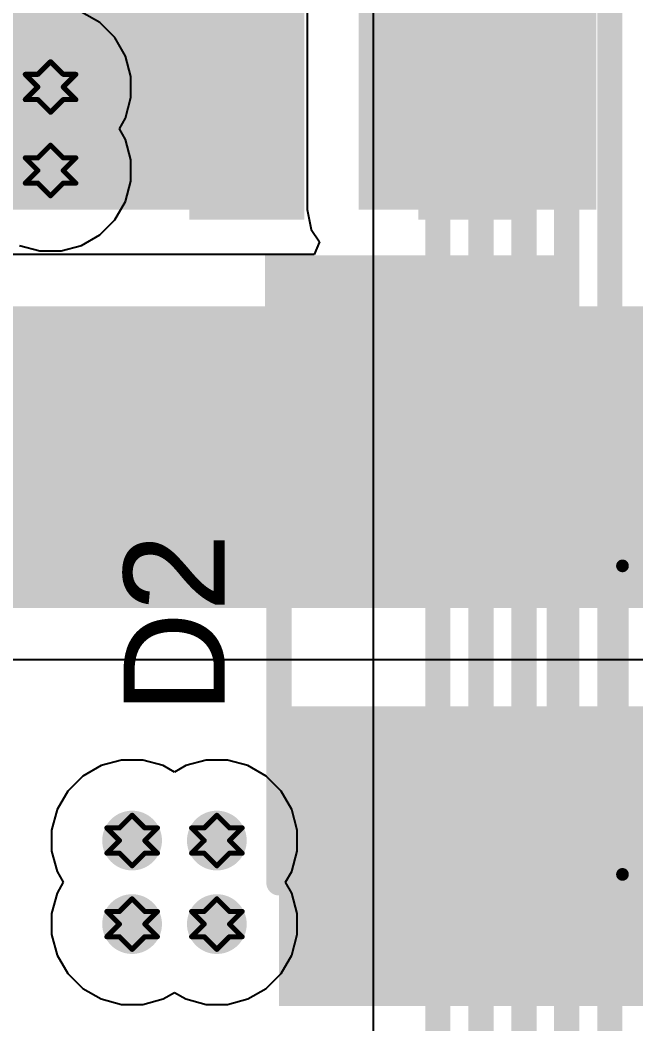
# Model space of a CAD drawing. Header units: inches. Extents: x -3 to 5437, y -3 to 5435.
# Drawn here: x 96.29 to 102.48, y 34.37 to 44.45 of the extents above; entities that cross this region are included whole.
import ezdxf

# ---------------------------------------------------------------- set-up
doc = ezdxf.new("R2010")
doc.units = ezdxf.units.IN
for name, color, linetype in [('Bottom Layer', 5, 'Continuous'), ('Bottom Solder', 6, 'Continuous'), ('Drill Drawing', 1, 'Continuous'), ('GND', 16, 'Continuous'), ('PWR', 76, 'Continuous'), ('Top Layer', 1, 'Continuous'), ('Top Overlay', 2, 'Continuous'), ('Top Paste', 8, 'Continuous'), ('Top Solder', 216, 'Continuous'), ('Via Holes', 16, 'Continuous')]:
    doc.layers.add(name, color=color, linetype=linetype)
doc.styles.add('Arial', font='', dxfattribs={"height": 0.2})
doc.styles.get('Arial').set_extended_font_data('Arial')

# ---------------------------------------------------------------- blocks, each defined once
blk = doc.blocks.new('SOT_223_362')
at = {"layer": 'Top Layer'}
for points in [[(-1.625, 3.975), (1.625, 3.975), (1.625, 1.825), (-1.625, 1.825)], [(-2.775, -1.825), (-1.825, -1.825), (-1.825, -3.975), (-2.775, -3.975)], [(-0.475, -1.825), (0.475, -1.825), (0.475, -3.975), (-0.475, -3.975)], [(1.825, -1.825), (2.775, -1.825), (2.775, -3.975), (1.825, -3.975)]]:
    blk.add_hatch(color=1, dxfattribs=at).paths.add_polyline_path(points)
at = {"layer": 'Top Paste'}
for points in [[(-1.625, 3.975), (1.625, 3.975), (1.625, 1.825), (-1.625, 1.825)], [(-2.775, -1.825), (-1.825, -1.825), (-1.825, -3.975), (-2.775, -3.975)], [(-0.475, -1.825), (0.475, -1.825), (0.475, -3.975), (-0.475, -3.975)], [(1.825, -1.825), (2.775, -1.825), (2.775, -3.975), (1.825, -3.975)]]:
    blk.add_hatch(color=8, dxfattribs=at).paths.add_polyline_path(points)
at = {"layer": 'Top Solder'}
for points in [[(-1.727, 4.077), (1.727, 4.077), (1.727, 1.723), (-1.727, 1.723)], [(-2.877, -1.723), (-1.723, -1.723), (-1.723, -4.077), (-2.877, -4.077)], [(-0.577, -1.723), (0.577, -1.723), (0.577, -4.077), (-0.577, -4.077)], [(1.723, -1.723), (2.877, -1.723), (2.877, -4.077), (1.723, -4.077)]]:
    blk.add_hatch(color=216, dxfattribs=at).paths.add_polyline_path(points)
at = {"layer": 'Top Overlay'}
for points in [[(-3.277, 1.753, 0.127, 0.127, 0), (-1.854, 1.753, 0.127, 0.127, 0)], [(-3.277, -1.905, 0.127, 0.127, 0), (-3.277, 1.753, 0.127, 0.127, 0)], [(1.854, 1.753, 0.127, 0.127, 0), (3.302, 1.753, 0.127, 0.127, 0)], [(3.302, -1.905, 0.127, 0.127, 0), (3.302, 1.753, 0.127, 0.127, 0)], [(-3.277, -1.905, 0.127, 0.127, 0), (-3.023, -1.905, 0.127, 0.127, 0)], [(-1.676, -1.905, 0.127, 0.127, 0), (-0.737, -1.905, 0.127, 0.127, 0)], [(0.61, -1.93, 0.127, 0.127, 0), (1.575, -1.93, 0.127, 0.127, 0)], [(2.921, -1.905, 0.127, 0.127, 0), (3.302, -1.905, 0.127, 0.127, 0)]]:
    blk.add_lwpolyline(points, format="xyseb", dxfattribs=at)
for points in [[(-3.308, 1.753, 0.0635, 0.0635, 1), (-3.245, 1.753, 0.0635, 0.0635, 1)], [(-3.308, 1.753, 0.0635, 0.0635, 1), (-3.245, 1.753, 0.0635, 0.0635, 1)], [(-1.886, 1.753, 0.0635, 0.0635, 1), (-1.822, 1.753, 0.0635, 0.0635, 1)], [(1.822, 1.753, 0.0635, 0.0635, 1), (1.886, 1.753, 0.0635, 0.0635, 1)], [(3.27, 1.753, 0.0635, 0.0635, 1), (3.334, 1.753, 0.0635, 0.0635, 1)], [(3.27, 1.753, 0.0635, 0.0635, 1), (3.334, 1.753, 0.0635, 0.0635, 1)], [(-3.308, -1.905, 0.0635, 0.0635, 1), (-3.245, -1.905, 0.0635, 0.0635, 1)], [(-3.308, -1.905, 0.0635, 0.0635, 1), (-3.245, -1.905, 0.0635, 0.0635, 1)], [(-3.054, -1.905, 0.0635, 0.0635, 1), (-2.991, -1.905, 0.0635, 0.0635, 1)], [(-1.708, -1.905, 0.0635, 0.0635, 1), (-1.645, -1.905, 0.0635, 0.0635, 1)], [(-0.768, -1.905, 0.0635, 0.0635, 1), (-0.705, -1.905, 0.0635, 0.0635, 1)], [(0.578, -1.93, 0.0635, 0.0635, 1), (0.641, -1.93, 0.0635, 0.0635, 1)], [(1.543, -1.93, 0.0635, 0.0635, 1), (1.607, -1.93, 0.0635, 0.0635, 1)], [(2.889, -1.905, 0.0635, 0.0635, 1), (2.953, -1.905, 0.0635, 0.0635, 1)], [(3.27, -1.905, 0.0635, 0.0635, 1), (3.334, -1.905, 0.0635, 0.0635, 1)], [(3.27, -1.905, 0.0635, 0.0635, 1), (3.334, -1.905, 0.0635, 0.0635, 1)], [(-3.101, -2.819, 0.4, 0.4, 1), (-3.604, -2.819, 0.4, 0.4, 1)], [(-3.704, -2.819, 0.2, 0.2, 1), (-3.504, -2.819, 0.2, 0.2, 1)], [(-3.201, -2.819, 0.2, 0.2, 1), (-3.001, -2.819, 0.2, 0.2, 1)]]:
    blk.add_lwpolyline(points, format="xyseb", close=True, dxfattribs=at)
blk = doc.blocks.new('SMA_368')
at = {"layer": 'Top Layer'}
for points in [[(-3, 1), (-1, 1), (-1, -1), (-3, -1)], [(1, 1), (3, 1), (3, -1), (1, -1)]]:
    blk.add_hatch(color=1, dxfattribs=at).paths.add_polyline_path(points)
at = {"layer": 'Top Overlay'}
for points in [[(-4.242, -1.549), (-3.075, -1.549), (-3.075, 1.55), (-4.242, 1.55)], [(-3.097, 1.041), (-2.393, 1.041), (-2.393, 1.549), (-3.097, 1.549)], [(-3.096, -1.549), (-2.392, -1.549), (-2.392, -1.067), (-3.096, -1.067)]]:
    blk.add_hatch(color=2, dxfattribs=at).paths.add_polyline_path(points)
at = {"layer": 'Top Paste'}
for points in [[(-3, 1), (-1, 1), (-1, -1), (-3, -1)], [(1, 1), (3, 1), (3, -1), (1, -1)]]:
    blk.add_hatch(color=8, dxfattribs=at).paths.add_polyline_path(points)
at = {"layer": 'Top Solder'}
for points in [[(-3.102, 1.102), (-0.898, 1.102), (-0.898, -1.102), (-3.102, -1.102)], [(0.898, 1.102), (3.102, 1.102), (3.102, -1.102), (0.898, -1.102)]]:
    blk.add_hatch(color=216, dxfattribs=at).paths.add_polyline_path(points)
at = {"layer": 'Top Overlay'}
for points in [[(2.083, 1.408, 0.254, 0.254, 0), (-2.393, 1.408, 0.254, 0.254, 0)], [(2.061, 1.219, 0.254, 0.254, 0), (2.061, 1.408, 0.254, 0.254, 0)], [(2.061, -1.408, 0.254, 0.254, 0), (2.061, -1.219, 0.254, 0.254, 0)], [(2.057, -1.408, 0.254, 0.254, 0), (-2.393, -1.408, 0.254, 0.254, 0)]]:
    blk.add_lwpolyline(points, format="xyseb", dxfattribs=at)
for points in [[(-2.456, 1.408, 0.127, 0.127, 1), (-2.329, 1.408, 0.127, 0.127, 1)], [(1.998, 1.408, 0.127, 0.127, 1), (2.125, 1.408, 0.127, 0.127, 1)], [(2.019, 1.408, 0.127, 0.127, 1), (2.146, 1.408, 0.127, 0.127, 1)], [(1.998, 1.219, 0.127, 0.127, 1), (2.125, 1.219, 0.127, 0.127, 1)], [(1.998, -1.219, 0.127, 0.127, 1), (2.125, -1.219, 0.127, 0.127, 1)], [(-2.456, -1.408, 0.127, 0.127, 1), (-2.329, -1.408, 0.127, 0.127, 1)], [(1.994, -1.408, 0.127, 0.127, 1), (2.121, -1.408, 0.127, 0.127, 1)], [(1.998, -1.408, 0.127, 0.127, 1), (2.125, -1.408, 0.127, 0.127, 1)]]:
    blk.add_lwpolyline(points, format="xyseb", close=True, dxfattribs=at)
blk = doc.blocks.new('RVT1E100M0405__371')
at = {"layer": 'Top Layer'}
for points in [[(-3.1, 0.8), (-0.5, 0.8), (-0.5, -0.8), (-3.1, -0.8)], [(0.5, 0.8), (3.1, 0.8), (3.1, -0.8), (0.5, -0.8)]]:
    blk.add_hatch(color=1, dxfattribs=at).paths.add_polyline_path(points)
at = {"layer": 'Top Paste'}
for points in [[(-3.1, 0.8), (-0.5, 0.8), (-0.5, -0.8), (-3.1, -0.8)], [(0.5, 0.8), (3.1, 0.8), (3.1, -0.8), (0.5, -0.8)]]:
    blk.add_hatch(color=8, dxfattribs=at).paths.add_polyline_path(points)
at = {"layer": 'Top Solder'}
for points in [[(-3.202, 0.902), (-0.398, 0.902), (-0.398, -0.902), (-3.202, -0.902)], [(0.398, 0.902), (3.202, 0.902), (3.202, -0.902), (0.398, -0.902)]]:
    blk.add_hatch(color=216, dxfattribs=at).paths.add_polyline_path(points)
at = {"layer": 'Top Overlay'}
for points in [[(-2.115, 1.035, 0.127, 0.127, 0), (-0.94, 2.21, 0.127, 0.127, 0)], [(2.159, 2.21, 0.127, 0.127, 0), (-0.94, 2.21, 0.127, 0.127, 0)], [(2.159, 0.991, 0.127, 0.127, 0), (2.159, 2.21, 0.127, 0.127, 0)], [(-2.743, 0.94, 0.127, 0.127, 0), (-2.743, 1.651, 0.127, 0.127, 0)], [(-2.388, 1.295, 0.127, 0.127, 0), (-3.099, 1.295, 0.127, 0.127, 0)], [(-2.115, 0.889, 0.127, 0.127, 0), (-2.115, 1.035, 0.127, 0.127, 0)], [(-2.115, -1.035, 0.127, 0.127, 0), (-2.115, -0.889, 0.127, 0.127, 0)], [(-0.94, -2.21, 0.127, 0.127, 0), (-2.115, -1.035, 0.127, 0.127, 0)], [(2.159, -2.21, 0.127, 0.127, 0), (2.159, -0.991, 0.127, 0.127, 0)], [(2.159, -2.21, 0.127, 0.127, 0), (-0.94, -2.21, 0.127, 0.127, 0)]]:
    blk.add_lwpolyline(points, format="xyseb", dxfattribs=at)
for points in [[(-0.972, 2.21, 0.0635, 0.0635, 1), (-0.908, 2.21, 0.0635, 0.0635, 1)], [(-0.972, 2.21, 0.0635, 0.0635, 1), (-0.908, 2.21, 0.0635, 0.0635, 1)], [(2.127, 2.21, 0.0635, 0.0635, 1), (2.191, 2.21, 0.0635, 0.0635, 1)], [(2.127, 2.21, 0.0635, 0.0635, 1), (2.191, 2.21, 0.0635, 0.0635, 1)], [(-2.775, 1.651, 0.0635, 0.0635, 1), (-2.711, 1.651, 0.0635, 0.0635, 1)], [(-3.131, 1.295, 0.0635, 0.0635, 1), (-3.067, 1.295, 0.0635, 0.0635, 1)], [(-2.419, 1.295, 0.0635, 0.0635, 1), (-2.356, 1.295, 0.0635, 0.0635, 1)], [(-2.146, 1.035, 0.0635, 0.0635, 1), (-2.083, 1.035, 0.0635, 0.0635, 1)], [(-2.146, 1.035, 0.0635, 0.0635, 1), (-2.083, 1.035, 0.0635, 0.0635, 1)], [(2.127, 0.991, 0.0635, 0.0635, 1), (2.191, 0.991, 0.0635, 0.0635, 1)], [(-2.775, 0.94, 0.0635, 0.0635, 1), (-2.711, 0.94, 0.0635, 0.0635, 1)], [(-2.146, 0.889, 0.0635, 0.0635, 1), (-2.083, 0.889, 0.0635, 0.0635, 1)], [(-2.146, -0.889, 0.0635, 0.0635, 1), (-2.083, -0.889, 0.0635, 0.0635, 1)], [(-2.146, -1.035, 0.0635, 0.0635, 1), (-2.083, -1.035, 0.0635, 0.0635, 1)], [(-2.146, -1.035, 0.0635, 0.0635, 1), (-2.083, -1.035, 0.0635, 0.0635, 1)], [(2.127, -0.991, 0.0635, 0.0635, 1), (2.191, -0.991, 0.0635, 0.0635, 1)], [(-0.972, -2.21, 0.0635, 0.0635, 1), (-0.908, -2.21, 0.0635, 0.0635, 1)], [(-0.972, -2.21, 0.0635, 0.0635, 1), (-0.908, -2.21, 0.0635, 0.0635, 1)], [(2.127, -2.21, 0.0635, 0.0635, 1), (2.191, -2.21, 0.0635, 0.0635, 1)], [(2.127, -2.21, 0.0635, 0.0635, 1), (2.191, -2.21, 0.0635, 0.0635, 1)]]:
    blk.add_lwpolyline(points, format="xyseb", close=True, dxfattribs=at)
blk = doc.blocks.new('RVT1E100M0405__373')
at = {"layer": 'Top Layer'}
for points in [[(-3.1, 0.8), (-0.5, 0.8), (-0.5, -0.8), (-3.1, -0.8)], [(0.5, 0.8), (3.1, 0.8), (3.1, -0.8), (0.5, -0.8)]]:
    blk.add_hatch(color=1, dxfattribs=at).paths.add_polyline_path(points)
at = {"layer": 'Top Paste'}
for points in [[(-3.1, 0.8), (-0.5, 0.8), (-0.5, -0.8), (-3.1, -0.8)], [(0.5, 0.8), (3.1, 0.8), (3.1, -0.8), (0.5, -0.8)]]:
    blk.add_hatch(color=8, dxfattribs=at).paths.add_polyline_path(points)
at = {"layer": 'Top Solder'}
for points in [[(-3.202, 0.902), (-0.398, 0.902), (-0.398, -0.902), (-3.202, -0.902)], [(0.398, 0.902), (3.202, 0.902), (3.202, -0.902), (0.398, -0.902)]]:
    blk.add_hatch(color=216, dxfattribs=at).paths.add_polyline_path(points)
at = {"layer": 'Top Overlay'}
for points in [[(-2.115, 1.035, 0.127, 0.127, 0), (-0.94, 2.21, 0.127, 0.127, 0)], [(2.159, 2.21, 0.127, 0.127, 0), (-0.94, 2.21, 0.127, 0.127, 0)], [(2.159, 0.991, 0.127, 0.127, 0), (2.159, 2.21, 0.127, 0.127, 0)], [(-2.743, 0.94, 0.127, 0.127, 0), (-2.743, 1.651, 0.127, 0.127, 0)], [(-2.388, 1.295, 0.127, 0.127, 0), (-3.099, 1.295, 0.127, 0.127, 0)], [(-2.115, 0.889, 0.127, 0.127, 0), (-2.115, 1.035, 0.127, 0.127, 0)], [(-2.115, -1.035, 0.127, 0.127, 0), (-2.115, -0.889, 0.127, 0.127, 0)], [(-0.94, -2.21, 0.127, 0.127, 0), (-2.115, -1.035, 0.127, 0.127, 0)], [(2.159, -2.21, 0.127, 0.127, 0), (2.159, -0.991, 0.127, 0.127, 0)], [(2.159, -2.21, 0.127, 0.127, 0), (-0.94, -2.21, 0.127, 0.127, 0)]]:
    blk.add_lwpolyline(points, format="xyseb", dxfattribs=at)
for points in [[(-0.972, 2.21, 0.0635, 0.0635, 1), (-0.908, 2.21, 0.0635, 0.0635, 1)], [(-0.972, 2.21, 0.0635, 0.0635, 1), (-0.908, 2.21, 0.0635, 0.0635, 1)], [(2.127, 2.21, 0.0635, 0.0635, 1), (2.191, 2.21, 0.0635, 0.0635, 1)], [(2.127, 2.21, 0.0635, 0.0635, 1), (2.191, 2.21, 0.0635, 0.0635, 1)], [(-2.775, 1.651, 0.0635, 0.0635, 1), (-2.711, 1.651, 0.0635, 0.0635, 1)], [(-3.131, 1.295, 0.0635, 0.0635, 1), (-3.067, 1.295, 0.0635, 0.0635, 1)], [(-2.419, 1.295, 0.0635, 0.0635, 1), (-2.356, 1.295, 0.0635, 0.0635, 1)], [(-2.146, 1.035, 0.0635, 0.0635, 1), (-2.083, 1.035, 0.0635, 0.0635, 1)], [(-2.146, 1.035, 0.0635, 0.0635, 1), (-2.083, 1.035, 0.0635, 0.0635, 1)], [(2.127, 0.991, 0.0635, 0.0635, 1), (2.191, 0.991, 0.0635, 0.0635, 1)], [(-2.775, 0.94, 0.0635, 0.0635, 1), (-2.711, 0.94, 0.0635, 0.0635, 1)], [(-2.146, 0.889, 0.0635, 0.0635, 1), (-2.083, 0.889, 0.0635, 0.0635, 1)], [(-2.146, -0.889, 0.0635, 0.0635, 1), (-2.083, -0.889, 0.0635, 0.0635, 1)], [(-2.146, -1.035, 0.0635, 0.0635, 1), (-2.083, -1.035, 0.0635, 0.0635, 1)], [(-2.146, -1.035, 0.0635, 0.0635, 1), (-2.083, -1.035, 0.0635, 0.0635, 1)], [(2.127, -0.991, 0.0635, 0.0635, 1), (2.191, -0.991, 0.0635, 0.0635, 1)], [(-0.972, -2.21, 0.0635, 0.0635, 1), (-0.908, -2.21, 0.0635, 0.0635, 1)], [(-0.972, -2.21, 0.0635, 0.0635, 1), (-0.908, -2.21, 0.0635, 0.0635, 1)], [(2.127, -2.21, 0.0635, 0.0635, 1), (2.191, -2.21, 0.0635, 0.0635, 1)], [(2.127, -2.21, 0.0635, 0.0635, 1), (2.191, -2.21, 0.0635, 0.0635, 1)]]:
    blk.add_lwpolyline(points, format="xyseb", close=True, dxfattribs=at)

msp = doc.modelspace()

# ---------------------------------------------------------------- hatches: boundary and pattern name
at = {"layer": 'Bottom Layer'}
h = msp.add_hatch(color=5, dxfattribs=at)
edge = h.paths.add_edge_path()
edge.add_arc((96.599, 43.779), 0.3, 0, 360)
h = msp.add_hatch(color=5, dxfattribs=at)
edge = h.paths.add_edge_path()
edge.add_arc((96.599, 42.94), 0.3, 0, 360)
h = msp.add_hatch(color=5, dxfattribs=at)
edge = h.paths.add_edge_path()
edge.add_arc((97.418, 36.21), 0.3, 0, 360)
h = msp.add_hatch(color=5, dxfattribs=at)
edge = h.paths.add_edge_path()
edge.add_arc((98.269, 36.21), 0.3, 0, 360)
h = msp.add_hatch(color=5, dxfattribs=at)
edge = h.paths.add_edge_path()
edge.add_arc((97.418, 35.371), 0.3, 0, 360)
h = msp.add_hatch(color=5, dxfattribs=at)
edge = h.paths.add_edge_path()
edge.add_arc((98.269, 35.371), 0.3, 0, 360)
at = {"layer": 'Bottom Solder'}
h = msp.add_hatch(color=6, dxfattribs=at)
edge = h.paths.add_edge_path()
edge.add_arc((96.599, 43.779), 0.15, 0, 360)
h = msp.add_hatch(color=6, dxfattribs=at)
edge = h.paths.add_edge_path()
edge.add_arc((96.599, 42.94), 0.15, 0, 360)
h = msp.add_hatch(color=6, dxfattribs=at)
edge = h.paths.add_edge_path()
edge.add_arc((97.418, 36.21), 0.15, 0, 360)
h = msp.add_hatch(color=6, dxfattribs=at)
edge = h.paths.add_edge_path()
edge.add_arc((98.269, 36.21), 0.15, 0, 360)
h = msp.add_hatch(color=6, dxfattribs=at)
edge = h.paths.add_edge_path()
edge.add_arc((97.418, 35.371), 0.15, 0, 360)
h = msp.add_hatch(color=6, dxfattribs=at)
edge = h.paths.add_edge_path()
edge.add_arc((98.269, 35.371), 0.15, 0, 360)
at = {"layer": 'GND'}
h = msp.add_hatch(color=16, dxfattribs=at)
edge = h.paths.add_edge_path()
edge.add_arc((96.599, 43.779), 0.3, 0, 360)
h = msp.add_hatch(color=16, dxfattribs=at)
edge = h.paths.add_edge_path()
edge.add_arc((96.599, 42.94), 0.3, 0, 360)
h = msp.add_hatch(color=16, dxfattribs=at)
edge = h.paths.add_edge_path()
edge.add_arc((97.418, 36.21), 0.3, 0, 360)
h = msp.add_hatch(color=16, dxfattribs=at)
edge = h.paths.add_edge_path()
edge.add_arc((98.269, 36.21), 0.3, 0, 360)
h = msp.add_hatch(color=16, dxfattribs=at)
edge = h.paths.add_edge_path()
edge.add_arc((97.418, 35.371), 0.3, 0, 360)
h = msp.add_hatch(color=16, dxfattribs=at)
edge = h.paths.add_edge_path()
edge.add_arc((98.269, 35.371), 0.3, 0, 360)
at = {"layer": 'PWR'}
h = msp.add_hatch(color=76, dxfattribs=at)
edge = h.paths.add_edge_path()
edge.add_arc((96.599, 43.779), 0.3, 0, 360)
h = msp.add_hatch(color=76, dxfattribs=at)
edge = h.paths.add_edge_path()
edge.add_arc((96.599, 42.94), 0.3, 0, 360)
h = msp.add_hatch(color=76, dxfattribs=at)
edge = h.paths.add_edge_path()
edge.add_arc((97.418, 36.21), 0.3, 0, 360)
h = msp.add_hatch(color=76, dxfattribs=at)
edge = h.paths.add_edge_path()
edge.add_arc((98.269, 36.21), 0.3, 0, 360)
h = msp.add_hatch(color=76, dxfattribs=at)
edge = h.paths.add_edge_path()
edge.add_arc((97.418, 35.371), 0.3, 0, 360)
h = msp.add_hatch(color=76, dxfattribs=at)
edge = h.paths.add_edge_path()
edge.add_arc((98.269, 35.371), 0.3, 0, 360)
at = {"layer": 'Top Layer'}
for points in [[(99.694, 42.547), (102.079, 42.547), (102.079, 49.48), (99.694, 49.48)], [(93.589, 42.547), (99.045, 42.547), (99.045, 46.247), (93.589, 46.247)], [(87.071, 38.547), (105.516, 38.547), (105.516, 41.577), (87.071, 41.577)], [(98.894, 34.547), (105.516, 34.547), (105.516, 37.559), (98.894, 37.559)]]:
    msp.add_hatch(color=1, dxfattribs=at).paths.add_polyline_path(points)
h = msp.add_hatch(color=1, dxfattribs=at)
edge = h.paths.add_edge_path()
edge.add_arc((96.599, 43.779), 0.3, 0, 360)
h = msp.add_hatch(color=1, dxfattribs=at)
edge = h.paths.add_edge_path()
edge.add_arc((96.599, 42.94), 0.3, 0, 360)
h = msp.add_hatch(color=1, dxfattribs=at)
edge = h.paths.add_edge_path()
edge.add_arc((97.418, 36.21), 0.3, 0, 360)
h = msp.add_hatch(color=1, dxfattribs=at)
edge = h.paths.add_edge_path()
edge.add_arc((98.269, 36.21), 0.3, 0, 360)
h = msp.add_hatch(color=1, dxfattribs=at)
edge = h.paths.add_edge_path()
edge.add_arc((97.418, 35.371), 0.3, 0, 360)
h = msp.add_hatch(color=1, dxfattribs=at)
edge = h.paths.add_edge_path()
edge.add_arc((98.269, 35.371), 0.3, 0, 360)
at = {"layer": 'Top Solder'}
h = msp.add_hatch(color=216, dxfattribs=at)
edge = h.paths.add_edge_path()
edge.add_arc((96.599, 43.779), 0.15, 0, 360)
h = msp.add_hatch(color=216, dxfattribs=at)
edge = h.paths.add_edge_path()
edge.add_arc((96.599, 42.94), 0.15, 0, 360)
h = msp.add_hatch(color=216, dxfattribs=at)
edge = h.paths.add_edge_path()
edge.add_arc((97.418, 36.21), 0.15, 0, 360)
h = msp.add_hatch(color=216, dxfattribs=at)
edge = h.paths.add_edge_path()
edge.add_arc((98.269, 36.21), 0.15, 0, 360)
h = msp.add_hatch(color=216, dxfattribs=at)
edge = h.paths.add_edge_path()
edge.add_arc((97.418, 35.371), 0.15, 0, 360)
h = msp.add_hatch(color=216, dxfattribs=at)
edge = h.paths.add_edge_path()
edge.add_arc((98.269, 35.371), 0.15, 0, 360)
at = {"layer": 'Via Holes'}
h = msp.add_hatch(color=7, dxfattribs=at)
edge = h.paths.add_edge_path()
edge.add_arc((96.599, 43.779), 0.15, 0, 360)
h = msp.add_hatch(color=7, dxfattribs=at)
edge = h.paths.add_edge_path()
edge.add_arc((96.599, 42.94), 0.15, 0, 360)
h = msp.add_hatch(color=7, dxfattribs=at)
edge = h.paths.add_edge_path()
edge.add_arc((97.418, 36.21), 0.15, 0, 360)
h = msp.add_hatch(color=7, dxfattribs=at)
edge = h.paths.add_edge_path()
edge.add_arc((98.269, 36.21), 0.15, 0, 360)
h = msp.add_hatch(color=7, dxfattribs=at)
edge = h.paths.add_edge_path()
edge.add_arc((97.418, 35.371), 0.15, 0, 360)
h = msp.add_hatch(color=7, dxfattribs=at)
edge = h.paths.add_edge_path()
edge.add_arc((98.269, 35.371), 0.15, 0, 360)

# ---------------------------------------------------------------- linework, layer by layer
at = {"layer": 'Bottom Layer'}
msp.add_line((99.84, 52.999), (99.84, 22.433), dxfattribs=at)
for points in [[(102.215, 14.684, 0.254, 0.254, 0), (102.215, 54.014, 0.254, 0.254, 0)], [(101.783, 14.863, 0.254, 0.254, 0), (101.783, 53.835, 0.254, 0.254, 0)], [(101.352, 15.042, 0.254, 0.254, 0), (101.352, 53.625, 0.254, 0.254, 0)], [(100.92, 15.221, 0.254, 0.254, 0), (100.92, 53.446, 0.254, 0.254, 0)], [(100.488, 15.457, 0.254, 0.254, 0), (100.488, 53.267, 0.254, 0.254, 0)]]:
    msp.add_lwpolyline(points, format="xyseb", dxfattribs=at)
at = {"layer": 'Drill Drawing'}
for points in [[(96.472, 43.906, 0.0508, 0.0508, 0), (96.599, 44.033, 0.0508, 0.0508, 0)], [(96.599, 44.033, 0.0508, 0.0508, 0), (96.726, 43.906, 0.0508, 0.0508, 0)], [(96.345, 43.906, 0.0508, 0.0508, 0), (96.472, 43.779, 0.0508, 0.0508, 0)], [(96.345, 43.906, 0.0508, 0.0508, 0), (96.472, 43.906, 0.0508, 0.0508, 0)], [(96.726, 43.906, 0.0508, 0.0508, 0), (96.853, 43.906, 0.0508, 0.0508, 0)], [(96.726, 43.779, 0.0508, 0.0508, 0), (96.853, 43.906, 0.0508, 0.0508, 0)], [(96.345, 43.652, 0.0508, 0.0508, 0), (96.472, 43.779, 0.0508, 0.0508, 0)], [(96.726, 43.779, 0.0508, 0.0508, 0), (96.853, 43.652, 0.0508, 0.0508, 0)], [(96.345, 43.652, 0.0508, 0.0508, 0), (96.472, 43.652, 0.0508, 0.0508, 0)], [(96.472, 43.652, 0.0508, 0.0508, 0), (96.599, 43.525, 0.0508, 0.0508, 0)], [(96.599, 43.525, 0.0508, 0.0508, 0), (96.726, 43.652, 0.0508, 0.0508, 0)], [(96.726, 43.652, 0.0508, 0.0508, 0), (96.853, 43.652, 0.0508, 0.0508, 0)], [(96.472, 43.067, 0.0508, 0.0508, 0), (96.599, 43.194, 0.0508, 0.0508, 0)], [(96.599, 43.194, 0.0508, 0.0508, 0), (96.726, 43.067, 0.0508, 0.0508, 0)], [(96.345, 43.067, 0.0508, 0.0508, 0), (96.472, 42.94, 0.0508, 0.0508, 0)], [(96.345, 43.067, 0.0508, 0.0508, 0), (96.472, 43.067, 0.0508, 0.0508, 0)], [(96.726, 43.067, 0.0508, 0.0508, 0), (96.853, 43.067, 0.0508, 0.0508, 0)], [(96.726, 42.94, 0.0508, 0.0508, 0), (96.853, 43.067, 0.0508, 0.0508, 0)], [(96.345, 42.813, 0.0508, 0.0508, 0), (96.472, 42.94, 0.0508, 0.0508, 0)], [(96.726, 42.94, 0.0508, 0.0508, 0), (96.853, 42.813, 0.0508, 0.0508, 0)], [(96.345, 42.813, 0.0508, 0.0508, 0), (96.472, 42.813, 0.0508, 0.0508, 0)], [(96.472, 42.813, 0.0508, 0.0508, 0), (96.599, 42.686, 0.0508, 0.0508, 0)], [(96.599, 42.686, 0.0508, 0.0508, 0), (96.726, 42.813, 0.0508, 0.0508, 0)], [(96.726, 42.813, 0.0508, 0.0508, 0), (96.853, 42.813, 0.0508, 0.0508, 0)], [(97.291, 36.337, 0.0508, 0.0508, 0), (97.418, 36.464, 0.0508, 0.0508, 0)], [(97.418, 36.464, 0.0508, 0.0508, 0), (97.545, 36.337, 0.0508, 0.0508, 0)], [(98.142, 36.337, 0.0508, 0.0508, 0), (98.269, 36.464, 0.0508, 0.0508, 0)], [(98.269, 36.464, 0.0508, 0.0508, 0), (98.396, 36.337, 0.0508, 0.0508, 0)], [(97.164, 36.337, 0.0508, 0.0508, 0), (97.291, 36.21, 0.0508, 0.0508, 0)], [(97.164, 36.337, 0.0508, 0.0508, 0), (97.291, 36.337, 0.0508, 0.0508, 0)], [(97.545, 36.337, 0.0508, 0.0508, 0), (97.672, 36.337, 0.0508, 0.0508, 0)], [(97.545, 36.21, 0.0508, 0.0508, 0), (97.672, 36.337, 0.0508, 0.0508, 0)], [(98.015, 36.337, 0.0508, 0.0508, 0), (98.142, 36.21, 0.0508, 0.0508, 0)], [(98.015, 36.337, 0.0508, 0.0508, 0), (98.142, 36.337, 0.0508, 0.0508, 0)], [(98.396, 36.337, 0.0508, 0.0508, 0), (98.523, 36.337, 0.0508, 0.0508, 0)], [(98.396, 36.21, 0.0508, 0.0508, 0), (98.523, 36.337, 0.0508, 0.0508, 0)], [(97.164, 36.083, 0.0508, 0.0508, 0), (97.291, 36.21, 0.0508, 0.0508, 0)], [(97.545, 36.21, 0.0508, 0.0508, 0), (97.672, 36.083, 0.0508, 0.0508, 0)], [(98.015, 36.083, 0.0508, 0.0508, 0), (98.142, 36.21, 0.0508, 0.0508, 0)], [(98.396, 36.21, 0.0508, 0.0508, 0), (98.523, 36.083, 0.0508, 0.0508, 0)], [(97.164, 36.083, 0.0508, 0.0508, 0), (97.291, 36.083, 0.0508, 0.0508, 0)], [(97.291, 36.083, 0.0508, 0.0508, 0), (97.418, 35.956, 0.0508, 0.0508, 0)], [(97.418, 35.956, 0.0508, 0.0508, 0), (97.545, 36.083, 0.0508, 0.0508, 0)], [(97.545, 36.083, 0.0508, 0.0508, 0), (97.672, 36.083, 0.0508, 0.0508, 0)], [(98.015, 36.083, 0.0508, 0.0508, 0), (98.142, 36.083, 0.0508, 0.0508, 0)], [(98.142, 36.083, 0.0508, 0.0508, 0), (98.269, 35.956, 0.0508, 0.0508, 0)], [(98.269, 35.956, 0.0508, 0.0508, 0), (98.396, 36.083, 0.0508, 0.0508, 0)], [(98.396, 36.083, 0.0508, 0.0508, 0), (98.523, 36.083, 0.0508, 0.0508, 0)], [(97.291, 35.498, 0.0508, 0.0508, 0), (97.418, 35.625, 0.0508, 0.0508, 0)], [(97.418, 35.625, 0.0508, 0.0508, 0), (97.545, 35.498, 0.0508, 0.0508, 0)], [(98.142, 35.498, 0.0508, 0.0508, 0), (98.269, 35.625, 0.0508, 0.0508, 0)], [(98.269, 35.625, 0.0508, 0.0508, 0), (98.396, 35.498, 0.0508, 0.0508, 0)], [(97.164, 35.498, 0.0508, 0.0508, 0), (97.291, 35.371, 0.0508, 0.0508, 0)], [(97.164, 35.498, 0.0508, 0.0508, 0), (97.291, 35.498, 0.0508, 0.0508, 0)], [(97.545, 35.498, 0.0508, 0.0508, 0), (97.672, 35.498, 0.0508, 0.0508, 0)], [(97.545, 35.371, 0.0508, 0.0508, 0), (97.672, 35.498, 0.0508, 0.0508, 0)], [(98.015, 35.498, 0.0508, 0.0508, 0), (98.142, 35.371, 0.0508, 0.0508, 0)], [(98.015, 35.498, 0.0508, 0.0508, 0), (98.142, 35.498, 0.0508, 0.0508, 0)], [(98.396, 35.498, 0.0508, 0.0508, 0), (98.523, 35.498, 0.0508, 0.0508, 0)], [(98.396, 35.371, 0.0508, 0.0508, 0), (98.523, 35.498, 0.0508, 0.0508, 0)], [(97.164, 35.244, 0.0508, 0.0508, 0), (97.291, 35.371, 0.0508, 0.0508, 0)], [(97.545, 35.371, 0.0508, 0.0508, 0), (97.672, 35.244, 0.0508, 0.0508, 0)], [(98.015, 35.244, 0.0508, 0.0508, 0), (98.142, 35.371, 0.0508, 0.0508, 0)], [(98.396, 35.371, 0.0508, 0.0508, 0), (98.523, 35.244, 0.0508, 0.0508, 0)], [(97.164, 35.244, 0.0508, 0.0508, 0), (97.291, 35.244, 0.0508, 0.0508, 0)], [(97.291, 35.244, 0.0508, 0.0508, 0), (97.418, 35.117, 0.0508, 0.0508, 0)], [(97.418, 35.117, 0.0508, 0.0508, 0), (97.545, 35.244, 0.0508, 0.0508, 0)], [(97.545, 35.244, 0.0508, 0.0508, 0), (97.672, 35.244, 0.0508, 0.0508, 0)], [(98.015, 35.244, 0.0508, 0.0508, 0), (98.142, 35.244, 0.0508, 0.0508, 0)], [(98.142, 35.244, 0.0508, 0.0508, 0), (98.269, 35.117, 0.0508, 0.0508, 0)], [(98.269, 35.117, 0.0508, 0.0508, 0), (98.396, 35.244, 0.0508, 0.0508, 0)], [(98.396, 35.244, 0.0508, 0.0508, 0), (98.523, 35.244, 0.0508, 0.0508, 0)]]:
    msp.add_lwpolyline(points, format="xyseb", dxfattribs=at)
for points in [[(96.587, 44.033, 0.0254, 0.0254, 1), (96.612, 44.033, 0.0254, 0.0254, 1)], [(96.587, 44.033, 0.0254, 0.0254, 1), (96.612, 44.033, 0.0254, 0.0254, 1)], [(96.333, 43.906, 0.0254, 0.0254, 1), (96.358, 43.906, 0.0254, 0.0254, 1)], [(96.333, 43.906, 0.0254, 0.0254, 1), (96.358, 43.906, 0.0254, 0.0254, 1)], [(96.46, 43.906, 0.0254, 0.0254, 1), (96.485, 43.906, 0.0254, 0.0254, 1)], [(96.46, 43.906, 0.0254, 0.0254, 1), (96.485, 43.906, 0.0254, 0.0254, 1)], [(96.714, 43.906, 0.0254, 0.0254, 1), (96.739, 43.906, 0.0254, 0.0254, 1)], [(96.714, 43.906, 0.0254, 0.0254, 1), (96.739, 43.906, 0.0254, 0.0254, 1)], [(96.841, 43.906, 0.0254, 0.0254, 1), (96.866, 43.906, 0.0254, 0.0254, 1)], [(96.841, 43.906, 0.0254, 0.0254, 1), (96.866, 43.906, 0.0254, 0.0254, 1)], [(96.46, 43.779, 0.0254, 0.0254, 1), (96.485, 43.779, 0.0254, 0.0254, 1)], [(96.46, 43.779, 0.0254, 0.0254, 1), (96.485, 43.779, 0.0254, 0.0254, 1)], [(96.714, 43.779, 0.0254, 0.0254, 1), (96.739, 43.779, 0.0254, 0.0254, 1)], [(96.714, 43.779, 0.0254, 0.0254, 1), (96.739, 43.779, 0.0254, 0.0254, 1)], [(96.333, 43.652, 0.0254, 0.0254, 1), (96.358, 43.652, 0.0254, 0.0254, 1)], [(96.333, 43.652, 0.0254, 0.0254, 1), (96.358, 43.652, 0.0254, 0.0254, 1)], [(96.46, 43.652, 0.0254, 0.0254, 1), (96.485, 43.652, 0.0254, 0.0254, 1)], [(96.46, 43.652, 0.0254, 0.0254, 1), (96.485, 43.652, 0.0254, 0.0254, 1)], [(96.714, 43.652, 0.0254, 0.0254, 1), (96.739, 43.652, 0.0254, 0.0254, 1)], [(96.714, 43.652, 0.0254, 0.0254, 1), (96.739, 43.652, 0.0254, 0.0254, 1)], [(96.841, 43.652, 0.0254, 0.0254, 1), (96.866, 43.652, 0.0254, 0.0254, 1)], [(96.841, 43.652, 0.0254, 0.0254, 1), (96.866, 43.652, 0.0254, 0.0254, 1)], [(96.587, 43.525, 0.0254, 0.0254, 1), (96.612, 43.525, 0.0254, 0.0254, 1)], [(96.587, 43.525, 0.0254, 0.0254, 1), (96.612, 43.525, 0.0254, 0.0254, 1)], [(96.587, 43.194, 0.0254, 0.0254, 1), (96.612, 43.194, 0.0254, 0.0254, 1)], [(96.587, 43.194, 0.0254, 0.0254, 1), (96.612, 43.194, 0.0254, 0.0254, 1)], [(96.333, 43.067, 0.0254, 0.0254, 1), (96.358, 43.067, 0.0254, 0.0254, 1)], [(96.333, 43.067, 0.0254, 0.0254, 1), (96.358, 43.067, 0.0254, 0.0254, 1)], [(96.46, 43.067, 0.0254, 0.0254, 1), (96.485, 43.067, 0.0254, 0.0254, 1)], [(96.46, 43.067, 0.0254, 0.0254, 1), (96.485, 43.067, 0.0254, 0.0254, 1)], [(96.714, 43.067, 0.0254, 0.0254, 1), (96.739, 43.067, 0.0254, 0.0254, 1)], [(96.714, 43.067, 0.0254, 0.0254, 1), (96.739, 43.067, 0.0254, 0.0254, 1)], [(96.841, 43.067, 0.0254, 0.0254, 1), (96.866, 43.067, 0.0254, 0.0254, 1)], [(96.841, 43.067, 0.0254, 0.0254, 1), (96.866, 43.067, 0.0254, 0.0254, 1)], [(96.46, 42.94, 0.0254, 0.0254, 1), (96.485, 42.94, 0.0254, 0.0254, 1)], [(96.46, 42.94, 0.0254, 0.0254, 1), (96.485, 42.94, 0.0254, 0.0254, 1)], [(96.714, 42.94, 0.0254, 0.0254, 1), (96.739, 42.94, 0.0254, 0.0254, 1)], [(96.714, 42.94, 0.0254, 0.0254, 1), (96.739, 42.94, 0.0254, 0.0254, 1)], [(96.333, 42.813, 0.0254, 0.0254, 1), (96.358, 42.813, 0.0254, 0.0254, 1)], [(96.333, 42.813, 0.0254, 0.0254, 1), (96.358, 42.813, 0.0254, 0.0254, 1)], [(96.46, 42.813, 0.0254, 0.0254, 1), (96.485, 42.813, 0.0254, 0.0254, 1)], [(96.46, 42.813, 0.0254, 0.0254, 1), (96.485, 42.813, 0.0254, 0.0254, 1)], [(96.714, 42.813, 0.0254, 0.0254, 1), (96.739, 42.813, 0.0254, 0.0254, 1)], [(96.714, 42.813, 0.0254, 0.0254, 1), (96.739, 42.813, 0.0254, 0.0254, 1)], [(96.841, 42.813, 0.0254, 0.0254, 1), (96.866, 42.813, 0.0254, 0.0254, 1)], [(96.841, 42.813, 0.0254, 0.0254, 1), (96.866, 42.813, 0.0254, 0.0254, 1)], [(96.587, 42.686, 0.0254, 0.0254, 1), (96.612, 42.686, 0.0254, 0.0254, 1)], [(96.587, 42.686, 0.0254, 0.0254, 1), (96.612, 42.686, 0.0254, 0.0254, 1)], [(97.406, 36.464, 0.0254, 0.0254, 1), (97.431, 36.464, 0.0254, 0.0254, 1)], [(97.406, 36.464, 0.0254, 0.0254, 1), (97.431, 36.464, 0.0254, 0.0254, 1)], [(98.257, 36.464, 0.0254, 0.0254, 1), (98.282, 36.464, 0.0254, 0.0254, 1)], [(98.257, 36.464, 0.0254, 0.0254, 1), (98.282, 36.464, 0.0254, 0.0254, 1)], [(97.152, 36.337, 0.0254, 0.0254, 1), (97.177, 36.337, 0.0254, 0.0254, 1)], [(97.152, 36.337, 0.0254, 0.0254, 1), (97.177, 36.337, 0.0254, 0.0254, 1)], [(97.279, 36.337, 0.0254, 0.0254, 1), (97.304, 36.337, 0.0254, 0.0254, 1)], [(97.279, 36.337, 0.0254, 0.0254, 1), (97.304, 36.337, 0.0254, 0.0254, 1)], [(97.533, 36.337, 0.0254, 0.0254, 1), (97.558, 36.337, 0.0254, 0.0254, 1)], [(97.533, 36.337, 0.0254, 0.0254, 1), (97.558, 36.337, 0.0254, 0.0254, 1)], [(97.66, 36.337, 0.0254, 0.0254, 1), (97.685, 36.337, 0.0254, 0.0254, 1)], [(97.66, 36.337, 0.0254, 0.0254, 1), (97.685, 36.337, 0.0254, 0.0254, 1)], [(98.003, 36.337, 0.0254, 0.0254, 1), (98.028, 36.337, 0.0254, 0.0254, 1)], [(98.003, 36.337, 0.0254, 0.0254, 1), (98.028, 36.337, 0.0254, 0.0254, 1)], [(98.13, 36.337, 0.0254, 0.0254, 1), (98.155, 36.337, 0.0254, 0.0254, 1)], [(98.13, 36.337, 0.0254, 0.0254, 1), (98.155, 36.337, 0.0254, 0.0254, 1)], [(98.384, 36.337, 0.0254, 0.0254, 1), (98.409, 36.337, 0.0254, 0.0254, 1)], [(98.384, 36.337, 0.0254, 0.0254, 1), (98.409, 36.337, 0.0254, 0.0254, 1)], [(98.511, 36.337, 0.0254, 0.0254, 1), (98.536, 36.337, 0.0254, 0.0254, 1)], [(98.511, 36.337, 0.0254, 0.0254, 1), (98.536, 36.337, 0.0254, 0.0254, 1)], [(97.279, 36.21, 0.0254, 0.0254, 1), (97.304, 36.21, 0.0254, 0.0254, 1)], [(97.279, 36.21, 0.0254, 0.0254, 1), (97.304, 36.21, 0.0254, 0.0254, 1)], [(97.533, 36.21, 0.0254, 0.0254, 1), (97.558, 36.21, 0.0254, 0.0254, 1)], [(97.533, 36.21, 0.0254, 0.0254, 1), (97.558, 36.21, 0.0254, 0.0254, 1)], [(98.13, 36.21, 0.0254, 0.0254, 1), (98.155, 36.21, 0.0254, 0.0254, 1)], [(98.13, 36.21, 0.0254, 0.0254, 1), (98.155, 36.21, 0.0254, 0.0254, 1)], [(98.384, 36.21, 0.0254, 0.0254, 1), (98.409, 36.21, 0.0254, 0.0254, 1)], [(98.384, 36.21, 0.0254, 0.0254, 1), (98.409, 36.21, 0.0254, 0.0254, 1)], [(97.152, 36.083, 0.0254, 0.0254, 1), (97.177, 36.083, 0.0254, 0.0254, 1)], [(97.152, 36.083, 0.0254, 0.0254, 1), (97.177, 36.083, 0.0254, 0.0254, 1)], [(97.279, 36.083, 0.0254, 0.0254, 1), (97.304, 36.083, 0.0254, 0.0254, 1)], [(97.279, 36.083, 0.0254, 0.0254, 1), (97.304, 36.083, 0.0254, 0.0254, 1)], [(97.533, 36.083, 0.0254, 0.0254, 1), (97.558, 36.083, 0.0254, 0.0254, 1)], [(97.533, 36.083, 0.0254, 0.0254, 1), (97.558, 36.083, 0.0254, 0.0254, 1)], [(97.66, 36.083, 0.0254, 0.0254, 1), (97.685, 36.083, 0.0254, 0.0254, 1)], [(97.66, 36.083, 0.0254, 0.0254, 1), (97.685, 36.083, 0.0254, 0.0254, 1)], [(98.003, 36.083, 0.0254, 0.0254, 1), (98.028, 36.083, 0.0254, 0.0254, 1)], [(98.003, 36.083, 0.0254, 0.0254, 1), (98.028, 36.083, 0.0254, 0.0254, 1)], [(98.13, 36.083, 0.0254, 0.0254, 1), (98.155, 36.083, 0.0254, 0.0254, 1)], [(98.13, 36.083, 0.0254, 0.0254, 1), (98.155, 36.083, 0.0254, 0.0254, 1)], [(98.384, 36.083, 0.0254, 0.0254, 1), (98.409, 36.083, 0.0254, 0.0254, 1)], [(98.384, 36.083, 0.0254, 0.0254, 1), (98.409, 36.083, 0.0254, 0.0254, 1)], [(98.511, 36.083, 0.0254, 0.0254, 1), (98.536, 36.083, 0.0254, 0.0254, 1)], [(98.511, 36.083, 0.0254, 0.0254, 1), (98.536, 36.083, 0.0254, 0.0254, 1)], [(97.406, 35.956, 0.0254, 0.0254, 1), (97.431, 35.956, 0.0254, 0.0254, 1)], [(97.406, 35.956, 0.0254, 0.0254, 1), (97.431, 35.956, 0.0254, 0.0254, 1)], [(98.257, 35.956, 0.0254, 0.0254, 1), (98.282, 35.956, 0.0254, 0.0254, 1)], [(98.257, 35.956, 0.0254, 0.0254, 1), (98.282, 35.956, 0.0254, 0.0254, 1)], [(97.406, 35.625, 0.0254, 0.0254, 1), (97.431, 35.625, 0.0254, 0.0254, 1)], [(97.406, 35.625, 0.0254, 0.0254, 1), (97.431, 35.625, 0.0254, 0.0254, 1)], [(98.257, 35.625, 0.0254, 0.0254, 1), (98.282, 35.625, 0.0254, 0.0254, 1)], [(98.257, 35.625, 0.0254, 0.0254, 1), (98.282, 35.625, 0.0254, 0.0254, 1)], [(97.152, 35.498, 0.0254, 0.0254, 1), (97.177, 35.498, 0.0254, 0.0254, 1)], [(97.152, 35.498, 0.0254, 0.0254, 1), (97.177, 35.498, 0.0254, 0.0254, 1)], [(97.279, 35.498, 0.0254, 0.0254, 1), (97.304, 35.498, 0.0254, 0.0254, 1)], [(97.279, 35.498, 0.0254, 0.0254, 1), (97.304, 35.498, 0.0254, 0.0254, 1)], [(97.533, 35.498, 0.0254, 0.0254, 1), (97.558, 35.498, 0.0254, 0.0254, 1)], [(97.533, 35.498, 0.0254, 0.0254, 1), (97.558, 35.498, 0.0254, 0.0254, 1)], [(97.66, 35.498, 0.0254, 0.0254, 1), (97.685, 35.498, 0.0254, 0.0254, 1)], [(97.66, 35.498, 0.0254, 0.0254, 1), (97.685, 35.498, 0.0254, 0.0254, 1)], [(98.003, 35.498, 0.0254, 0.0254, 1), (98.028, 35.498, 0.0254, 0.0254, 1)], [(98.003, 35.498, 0.0254, 0.0254, 1), (98.028, 35.498, 0.0254, 0.0254, 1)], [(98.13, 35.498, 0.0254, 0.0254, 1), (98.155, 35.498, 0.0254, 0.0254, 1)], [(98.13, 35.498, 0.0254, 0.0254, 1), (98.155, 35.498, 0.0254, 0.0254, 1)], [(98.384, 35.498, 0.0254, 0.0254, 1), (98.409, 35.498, 0.0254, 0.0254, 1)], [(98.384, 35.498, 0.0254, 0.0254, 1), (98.409, 35.498, 0.0254, 0.0254, 1)], [(98.511, 35.498, 0.0254, 0.0254, 1), (98.536, 35.498, 0.0254, 0.0254, 1)], [(98.511, 35.498, 0.0254, 0.0254, 1), (98.536, 35.498, 0.0254, 0.0254, 1)], [(97.279, 35.371, 0.0254, 0.0254, 1), (97.304, 35.371, 0.0254, 0.0254, 1)], [(97.279, 35.371, 0.0254, 0.0254, 1), (97.304, 35.371, 0.0254, 0.0254, 1)], [(97.533, 35.371, 0.0254, 0.0254, 1), (97.558, 35.371, 0.0254, 0.0254, 1)], [(97.533, 35.371, 0.0254, 0.0254, 1), (97.558, 35.371, 0.0254, 0.0254, 1)], [(98.13, 35.371, 0.0254, 0.0254, 1), (98.155, 35.371, 0.0254, 0.0254, 1)], [(98.13, 35.371, 0.0254, 0.0254, 1), (98.155, 35.371, 0.0254, 0.0254, 1)], [(98.384, 35.371, 0.0254, 0.0254, 1), (98.409, 35.371, 0.0254, 0.0254, 1)], [(98.384, 35.371, 0.0254, 0.0254, 1), (98.409, 35.371, 0.0254, 0.0254, 1)], [(97.152, 35.244, 0.0254, 0.0254, 1), (97.177, 35.244, 0.0254, 0.0254, 1)], [(97.152, 35.244, 0.0254, 0.0254, 1), (97.177, 35.244, 0.0254, 0.0254, 1)], [(97.279, 35.244, 0.0254, 0.0254, 1), (97.304, 35.244, 0.0254, 0.0254, 1)], [(97.279, 35.244, 0.0254, 0.0254, 1), (97.304, 35.244, 0.0254, 0.0254, 1)], [(97.533, 35.244, 0.0254, 0.0254, 1), (97.558, 35.244, 0.0254, 0.0254, 1)], [(97.533, 35.244, 0.0254, 0.0254, 1), (97.558, 35.244, 0.0254, 0.0254, 1)], [(97.66, 35.244, 0.0254, 0.0254, 1), (97.685, 35.244, 0.0254, 0.0254, 1)], [(97.66, 35.244, 0.0254, 0.0254, 1), (97.685, 35.244, 0.0254, 0.0254, 1)], [(98.003, 35.244, 0.0254, 0.0254, 1), (98.028, 35.244, 0.0254, 0.0254, 1)], [(98.003, 35.244, 0.0254, 0.0254, 1), (98.028, 35.244, 0.0254, 0.0254, 1)], [(98.13, 35.244, 0.0254, 0.0254, 1), (98.155, 35.244, 0.0254, 0.0254, 1)], [(98.13, 35.244, 0.0254, 0.0254, 1), (98.155, 35.244, 0.0254, 0.0254, 1)], [(98.384, 35.244, 0.0254, 0.0254, 1), (98.409, 35.244, 0.0254, 0.0254, 1)], [(98.384, 35.244, 0.0254, 0.0254, 1), (98.409, 35.244, 0.0254, 0.0254, 1)], [(98.511, 35.244, 0.0254, 0.0254, 1), (98.536, 35.244, 0.0254, 0.0254, 1)], [(98.511, 35.244, 0.0254, 0.0254, 1), (98.536, 35.244, 0.0254, 0.0254, 1)], [(97.406, 35.117, 0.0254, 0.0254, 1), (97.431, 35.117, 0.0254, 0.0254, 1)], [(97.406, 35.117, 0.0254, 0.0254, 1), (97.431, 35.117, 0.0254, 0.0254, 1)], [(98.257, 35.117, 0.0254, 0.0254, 1), (98.282, 35.117, 0.0254, 0.0254, 1)], [(98.257, 35.117, 0.0254, 0.0254, 1), (98.282, 35.117, 0.0254, 0.0254, 1)]]:
    msp.add_lwpolyline(points, format="xyseb", close=True, dxfattribs=at)
at = {"layer": 'PWR'}
for p, q in [((97.095, 44.425), (96.911, 44.531)), ((97.246, 44.275), (97.095, 44.425)), ((97.352, 44.09), (97.246, 44.275)), ((97.407, 43.885), (97.352, 44.09)), ((97.407, 43.672), (97.407, 43.885)), ((97.352, 43.467), (97.407, 43.672)), ((97.29, 43.359), (97.352, 43.467)), ((97.352, 43.252), (97.29, 43.359)), ((97.407, 43.047), (97.352, 43.252)), ((97.407, 42.834), (97.407, 43.047)), ((97.352, 42.628), (97.407, 42.834)), ((97.246, 42.444), (97.352, 42.628)), ((97.095, 42.294), (97.246, 42.444)), ((96.911, 42.187), (97.095, 42.294)), ((96.287, 42.187), (96.493, 42.132)), ((96.706, 42.132), (96.911, 42.187)), ((96.493, 42.132), (96.706, 42.132)), ((97.312, 37.018), (97.106, 36.963)), ((97.525, 37.018), (97.312, 37.018)), ((97.73, 36.963), (97.525, 37.018)), ((98.163, 37.018), (97.957, 36.963)), ((98.376, 37.018), (98.163, 37.018)), ((98.581, 36.963), (98.376, 37.018)), ((97.106, 36.963), (96.922, 36.856)), ((97.844, 36.897), (97.73, 36.963)), ((97.957, 36.963), (97.844, 36.897)), ((98.765, 36.856), (98.581, 36.963)), ((96.922, 36.856), (96.772, 36.706)), ((98.916, 36.706), (98.765, 36.856)), ((96.772, 36.706), (96.665, 36.522)), ((99.022, 36.522), (98.916, 36.706)), ((96.665, 36.522), (96.61, 36.316)), ((99.077, 36.316), (99.022, 36.522)), ((96.61, 36.316), (96.61, 36.103)), ((99.077, 36.103), (99.077, 36.316)), ((96.61, 36.103), (96.665, 35.898)), ((99.022, 35.898), (99.077, 36.103)), ((96.665, 35.898), (96.727, 35.791)), ((98.96, 35.791), (99.022, 35.898)), ((96.727, 35.791), (96.665, 35.683)), ((99.022, 35.683), (98.96, 35.791)), ((96.665, 35.683), (96.61, 35.478)), ((99.077, 35.478), (99.022, 35.683)), ((96.61, 35.478), (96.61, 35.265)), ((99.077, 35.265), (99.077, 35.478)), ((96.61, 35.265), (96.665, 35.06)), ((99.022, 35.06), (99.077, 35.265)), ((96.665, 35.06), (96.772, 34.875)), ((98.916, 34.875), (99.022, 35.06)), ((96.772, 34.875), (96.922, 34.725)), ((98.765, 34.725), (98.916, 34.875)), ((96.922, 34.725), (97.106, 34.619)), ((98.581, 34.619), (98.765, 34.725)), ((97.106, 34.619), (97.312, 34.563)), ((97.525, 34.563), (97.73, 34.619)), ((97.73, 34.619), (97.844, 34.684)), ((97.844, 34.684), (97.957, 34.619)), ((97.957, 34.619), (98.163, 34.563)), ((98.376, 34.563), (98.581, 34.619)), ((97.312, 34.563), (97.525, 34.563)), ((98.163, 34.563), (98.376, 34.563))]:
    msp.add_line(p, q, dxfattribs=at)
at = {"layer": 'Top Layer'}
for p, q in [((99.176, 46.729), (99.176, 42.547)), ((99.176, 42.547), (99.216, 42.349)), ((99.216, 42.349), (99.3, 42.222)), ((99.3, 42.222), (99.245, 42.095)), ((99.245, 42.095), (90.779, 42.095)), ((87.071, 38.029), (103.244, 38.029))]:
    msp.add_line(p, q, dxfattribs=at)
for points in [[(99.901, 35.713, 0.508, 0.508, 0), (100.24, 36.053, 0.508, 0.508, 0)], [(100.24, 36.053, 0.508, 0.508, 0), (102.205, 36.053, 0.508, 0.508, 0)], [(99.901, 35.553, 0.508, 0.508, 0), (99.901, 35.713, 0.508, 0.508, 0)], [(99.148, 35.213, 0.508, 0.508, 0), (99.488, 35.553, 0.508, 0.508, 0)], [(99.488, 35.553, 0.508, 0.508, 0), (99.901, 35.553, 0.508, 0.508, 0)], [(99.148, 34.801, 0.508, 0.508, 0), (99.148, 35.213, 0.508, 0.508, 0)]]:
    msp.add_lwpolyline(points, format="xyseb", dxfattribs=at)
for points in [[(100.113, 36.053, 0.254, 0.254, 1), (100.367, 36.053, 0.254, 0.254, 1)], [(100.113, 36.053, 0.254, 0.254, 1), (100.367, 36.053, 0.254, 0.254, 1)], [(102.078, 36.053, 0.254, 0.254, 1), (102.332, 36.053, 0.254, 0.254, 1)], [(99.774, 35.713, 0.254, 0.254, 1), (100.028, 35.713, 0.254, 0.254, 1)], [(99.774, 35.713, 0.254, 0.254, 1), (100.028, 35.713, 0.254, 0.254, 1)], [(99.361, 35.553, 0.254, 0.254, 1), (99.615, 35.553, 0.254, 0.254, 1)], [(99.361, 35.553, 0.254, 0.254, 1), (99.615, 35.553, 0.254, 0.254, 1)], [(99.774, 35.553, 0.254, 0.254, 1), (100.028, 35.553, 0.254, 0.254, 1)], [(99.774, 35.553, 0.254, 0.254, 1), (100.028, 35.553, 0.254, 0.254, 1)], [(99.021, 35.213, 0.254, 0.254, 1), (99.275, 35.213, 0.254, 0.254, 1)], [(99.021, 35.213, 0.254, 0.254, 1), (99.275, 35.213, 0.254, 0.254, 1)], [(99.021, 34.801, 0.254, 0.254, 1), (99.275, 34.801, 0.254, 0.254, 1)]]:
    msp.add_lwpolyline(points, format="xyseb", close=True, dxfattribs=at)

# ---------------------------------------------------------------- block references
msp.add_blockref('SOT_223_362', (100.87, 46.522))
at = {"rotation": 270}
for name, p in [('RVT1E100M0405__371', (94.389, 46.747)), ('SMA_368', (100.301, 37.847)), ('RVT1E100M0405__373', (104.552, 38.029))]:
    msp.add_blockref(name, p, dxfattribs=at)

# ---------------------------------------------------------------- texts
at = {"layer": 'Top Overlay', "style": 'Arial'}
msp.add_text('D2', height=1.016, rotation=90, dxfattribs=at).set_placement((98.349, 37.482))

doc.saveas('drawing.dxf')
